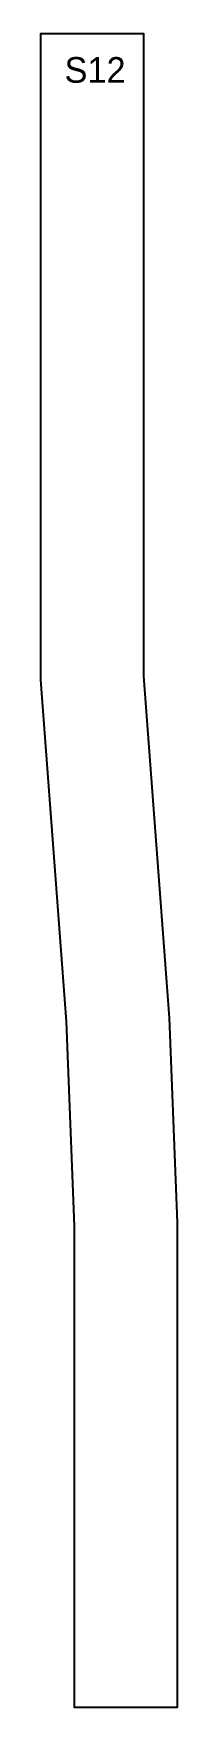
# Model space of a CAD drawing. Header units: millimetres. Extents: x 0 to 27, y 0 to 327.
import ezdxf

# ---------------------------------------------------------------- set-up
doc = ezdxf.new("R2010")
doc.units = ezdxf.units.MM
doc.styles.add('LIST GHÉP ĐIỆN', font='arial.ttf')

msp = doc.modelspace()

# ---------------------------------------------------------------- linework, layer by layer
at = {"color": 2}
msp.add_lwpolyline([(0, 200.48), (0, 326.6), (20, 326.6), (20, 201.23), (25, 134.57), (26.5, 94.63), (26.5, 0), (6.5, 0), (6.5, 93.88), (5, 133.82)], close=True, dxfattribs=at)

# ---------------------------------------------------------------- texts
at = {"color": 0, "insert": (4.59, 321.99), "char_height": 5, "attachment_point": 1, "style": 'LIST GHÉP ĐIỆN'}
msp.add_mtext_dynamic_manual_height_columns('{\\Ftxt|c0;S\\Ftxt|c186;1\\Ftxt|c0;2}', width=14.02, gutter_width=9.5, heights=[-5], dxfattribs=at)

doc.saveas('drawing.dxf')
